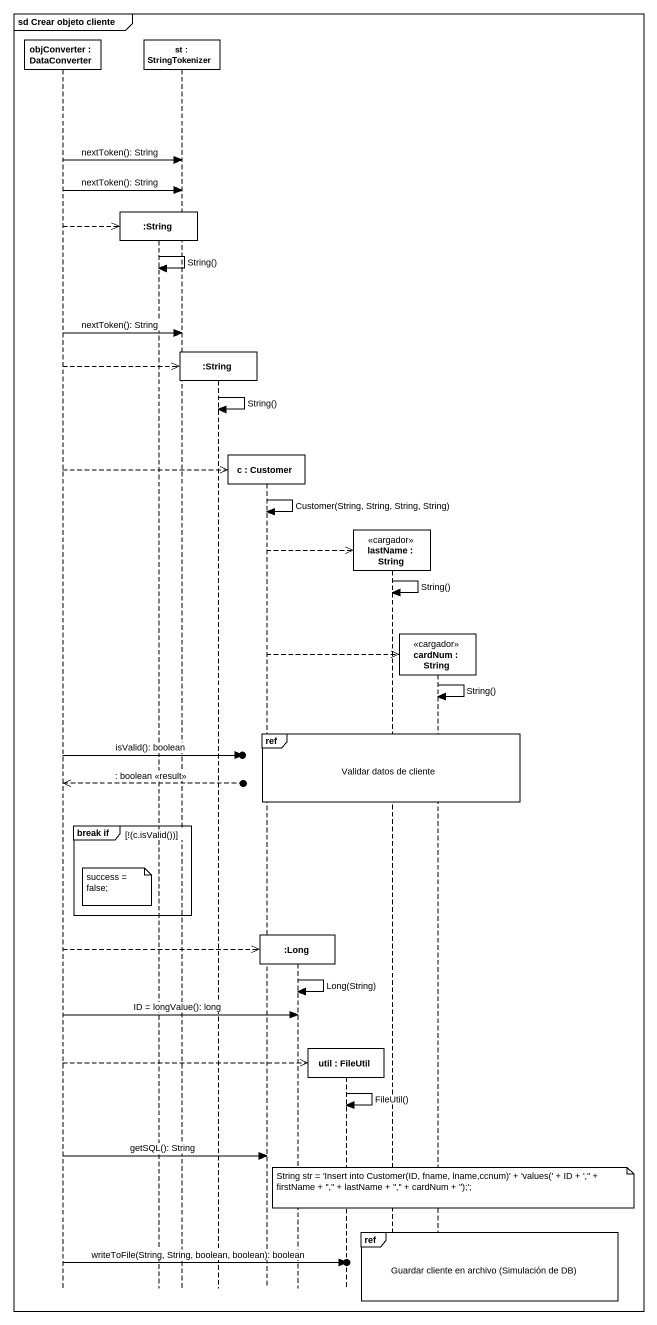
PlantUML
@startuml
mainframe sd Crear objeto cliente
hide footbox
participant "objConverter : DataConverter" as objConverter
participant ":String" as String
participant "st : StringTokenizer" as st
participant ":String" as String_2
participant "c : Customer" as c
participant ":Long" as Long
participant "util : FileUtil" as util
participant "lastName : String" as lastName <<cargador>>
participant "cardNum : String" as cardNum <<cargador>>

objConverter -> st : nextToken(): String
objConverter -> st : nextToken(): String
objConverter -->> String **
String -> String : String()
objConverter -> st : nextToken(): String
objConverter -->> String_2 **
String_2 -> String_2 : String()
objConverter -->> c **
c -> c : Customer(String, String, String, String)
c -->> lastName **
lastName -> lastName : String()
c -->> cardNum **
cardNum -> cardNum : String()
ref over c, Long, util, lastName, cardNum : Validar datos de cliente
objConverter ->o] : isValid(): boolean
objConverter <<--o] : : boolean <<result>>
group break if [!(c.isValid())]
  note left of String : success = false;
end
objConverter -->> Long **
Long -> Long : Long(String)
objConverter -> Long : ID = longValue(): long
objConverter -->> util **
util -> util : FileUtil()
objConverter -> c : getSQL(): String
note over cardNum : String str = 'Insert into Customer(ID, fname, lname,ccnum)' + 'values(' + ID + ','' + firstName + '','' + lastName + '','' + cardNum + '');';
ref over lastName, cardNum : Guardar cliente en archivo (Simulación de DB)
objConverter ->o] : writeToFile(String, String, boolean, boolean): boolean
@enduml
